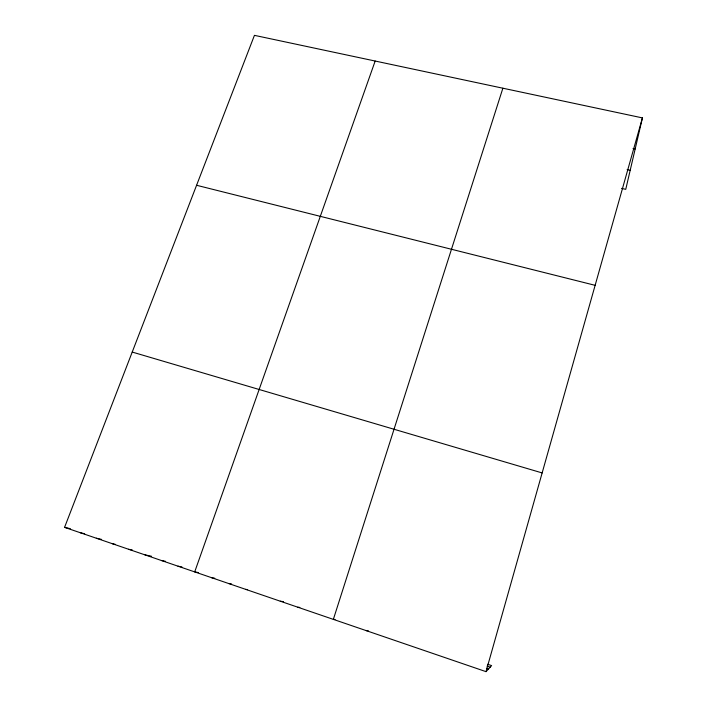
<?xml version="1.0" encoding="UTF-8"?>
<svg xmlns="http://www.w3.org/2000/svg" width="707" height="707" viewBox="0 0 707 707"><rect width="100%" height="100%" fill="white"/><g stroke="black" fill="none" stroke-linecap="round" stroke-linejoin="round"><path stroke-width="1.06" d="M487.671 664.262L491.621 665.605L486.018 671.65L64.576 527.351L254.44 35.35L642.424 117.901L625.748 189.343L621.541 188.38M486.018 671.65L642.424 117.901M502.88 88.207L333.351 619.376L335.03 619.491M375.17 61.041L194.699 571.901L198.473 572.599M366.376 630.688L368.241 630.706M297.841 607.216L299.83 607.446M280.308 601.215L283.498 601.63M245.656 589.346L247.583 589.656M228.538 583.487L231.604 584M211.552 577.672L214.787 578.246M177.987 566.183L181.938 566.943M161.408 560.501L165.526 561.323M144.953 554.871L151.386 556.197M128.621 549.277L132.448 550.09M112.422 543.736L115.4 544.381M633.039 148.505L635.169 148.974M96.355 538.23L101.481 539.37M627.127 169.653L630.184 170.334M80.404 532.769L84.646 533.723M64.576 527.351L70.32 528.668M196.581 185.278L595.135 285.328M132.218 352.059L542.145 472.93M487.052 666.135L490.154 667.196M486.443 668.301L488.484 668.99"/></g></svg>
